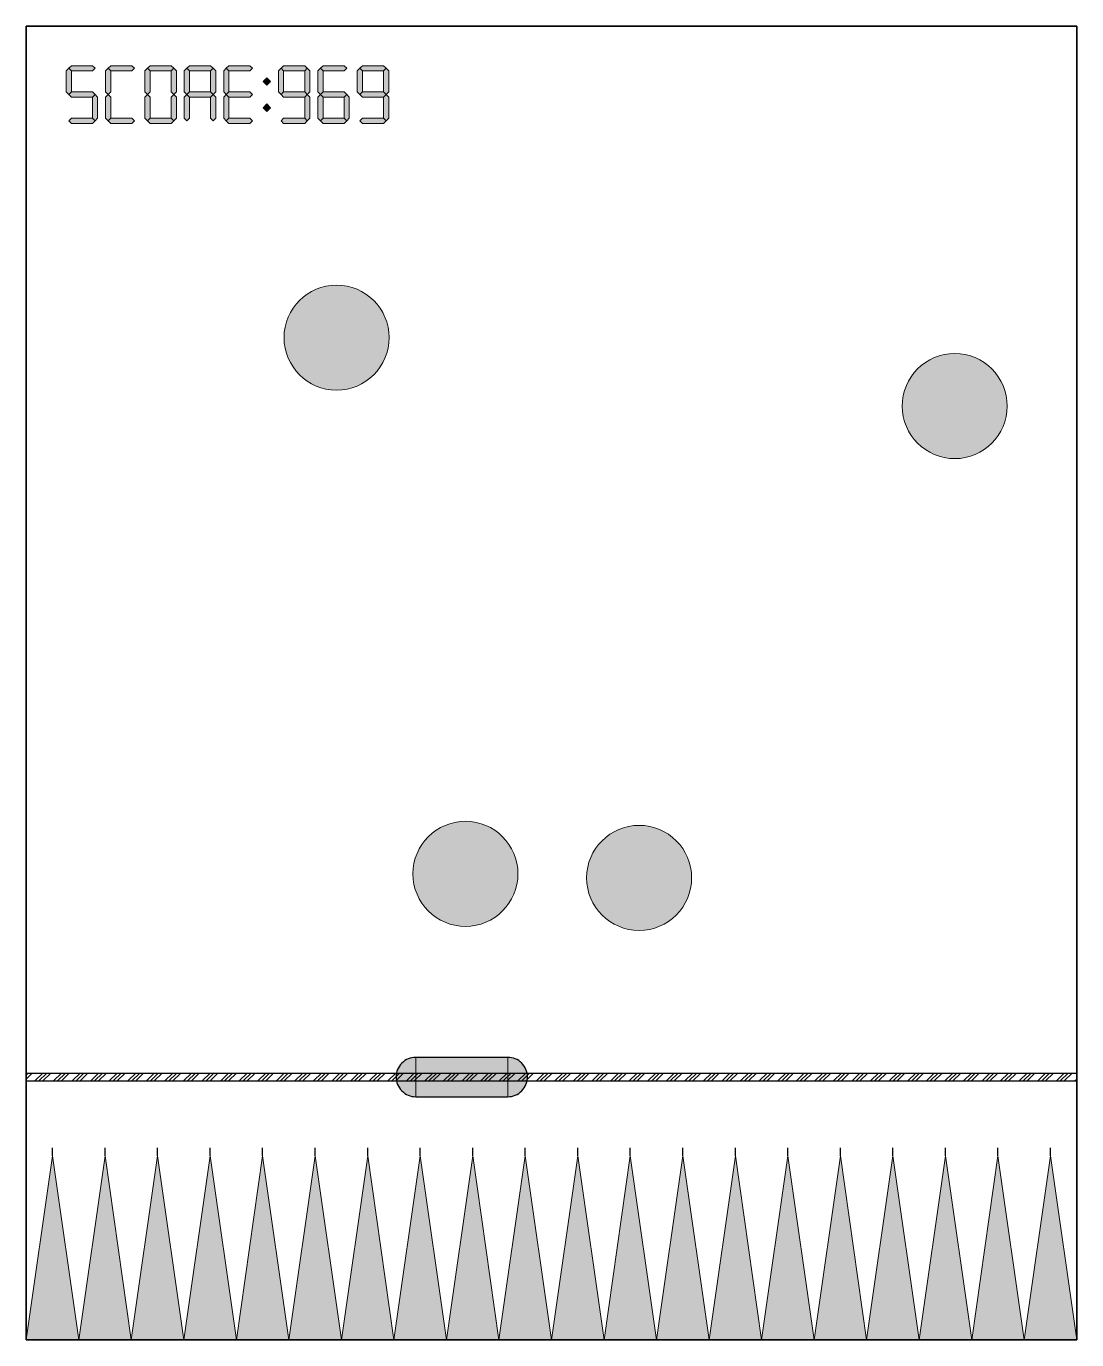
# Model space of a CAD drawing. Header units: millimetres. Extents: x -914 to 2637, y 40 to 664.
# Drawn here: x 1686 to 2086, y 40 to 540 of the extents above; entities that cross this region are included whole.
import ezdxf

# ---------------------------------------------------------------- set-up
doc = ezdxf.new("R2010")
doc.units = ezdxf.units.MM
doc.header["$MEASUREMENT"] = 0
doc.layers.get('DEFPOINTS').update_dxf_attribs({"lineweight": 9})
picture_1 = doc.add_image_def('image1.jpg', size_in_pixel=(400, 500))

msp = doc.modelspace()

# ---------------------------------------------------------------- hatches: boundary and pattern name
h = msp.add_hatch(color=256)
h.dxf.hatch_style = 1
h.set_gradient(color1=(255, 0, 255), color2=(255, 0, 0), rotation=90, tint=1, name='SPHERICAL')
h.paths.add_polyline_path([(1700.98, 514.62), (1701.98, 513.62), (1702.98, 514.62), (1702.98, 522.62), (1701.98, 523.62), (1700.98, 522.62)])
h = msp.add_hatch(color=256)
h.dxf.hatch_style = 1
h.set_gradient(color1=(255, 0, 255), color2=(255, 0, 0), rotation=90, tint=1, name='SPHERICAL')
h.paths.add_polyline_path([(1710.98, 522.62), (1711.98, 523.62), (1710.98, 524.62), (1702.98, 524.62), (1701.98, 523.62), (1702.98, 522.62)])
h = msp.add_hatch(color=256)
h.dxf.hatch_style = 1
h.set_gradient(color1=(255, 0, 255), color2=(255, 0, 0), rotation=90, tint=1, name='SPHERICAL')
h.paths.add_polyline_path([(1715.98, 514.62), (1716.98, 513.62), (1717.98, 514.62), (1717.98, 522.62), (1716.98, 523.62), (1715.98, 522.62)])
h = msp.add_hatch(color=256)
h.dxf.hatch_style = 1
h.set_gradient(color1=(255, 0, 255), color2=(255, 0, 0), rotation=90, tint=1, name='SPHERICAL')
h.paths.add_polyline_path([(1725.98, 522.62), (1726.98, 523.62), (1725.98, 524.62), (1717.98, 524.62), (1716.98, 523.62), (1717.98, 522.62)])
h = msp.add_hatch(color=256)
h.dxf.hatch_style = 1
h.set_gradient(color1=(255, 0, 255), color2=(255, 0, 0), rotation=90, tint=1, name='SPHERICAL')
h.paths.add_polyline_path([(1730.98, 514.62), (1731.98, 513.62), (1732.98, 514.62), (1732.98, 522.62), (1731.98, 523.62), (1730.98, 522.62)])
h = msp.add_hatch(color=256)
h.dxf.hatch_style = 1
h.set_gradient(color1=(255, 0, 255), color2=(255, 0, 0), rotation=90, tint=1, name='SPHERICAL')
h.paths.add_polyline_path([(1740.98, 522.62), (1741.98, 523.62), (1740.98, 524.62), (1732.98, 524.62), (1731.98, 523.62), (1732.98, 522.62)])
h = msp.add_hatch(color=256)
h.dxf.hatch_style = 1
h.set_gradient(color1=(255, 0, 255), color2=(255, 0, 0), rotation=90, tint=1, name='SPHERICAL')
h.paths.add_polyline_path([(1740.98, 514.62), (1741.98, 513.62), (1742.98, 514.62), (1742.98, 522.62), (1741.98, 523.62), (1740.98, 522.62)])
h = msp.add_hatch(color=256)
h.dxf.hatch_style = 1
h.set_gradient(color1=(255, 0, 255), color2=(255, 0, 0), rotation=90, tint=1, name='SPHERICAL')
h.paths.add_polyline_path([(1745.98, 514.62), (1746.98, 513.62), (1747.98, 514.62), (1747.98, 522.62), (1746.98, 523.62), (1745.98, 522.62)])
h = msp.add_hatch(color=256)
h.dxf.hatch_style = 1
h.set_gradient(color1=(255, 0, 255), color2=(255, 0, 0), rotation=90, tint=1, name='SPHERICAL')
h.paths.add_polyline_path([(1755.98, 522.62), (1756.98, 523.62), (1755.98, 524.62), (1747.98, 524.62), (1746.98, 523.62), (1747.98, 522.62)])
h = msp.add_hatch(color=256)
h.dxf.hatch_style = 1
h.set_gradient(color1=(255, 0, 255), color2=(255, 0, 0), rotation=90, tint=1, name='SPHERICAL')
h.paths.add_polyline_path([(1755.98, 514.62), (1756.98, 513.62), (1757.98, 514.62), (1757.98, 522.62), (1756.98, 523.62), (1755.98, 522.62)])
h = msp.add_hatch(color=256)
h.dxf.hatch_style = 1
h.set_gradient(color1=(255, 0, 255), color2=(255, 0, 0), rotation=90, tint=1, name='SPHERICAL')
h.paths.add_polyline_path([(1760.98, 514.62), (1761.98, 513.62), (1762.98, 514.62), (1762.98, 522.62), (1761.98, 523.62), (1760.98, 522.62)])
h = msp.add_hatch(color=256)
h.dxf.hatch_style = 1
h.set_gradient(color1=(255, 0, 255), color2=(255, 0, 0), rotation=90, tint=1, name='SPHERICAL')
h.paths.add_polyline_path([(1770.98, 522.62), (1771.98, 523.62), (1770.98, 524.62), (1762.98, 524.62), (1761.98, 523.62), (1762.98, 522.62)])
h = msp.add_hatch(color=256)
h.dxf.hatch_style = 1
h.set_gradient(color1=(255, 0, 255), color2=(255, 0, 0), rotation=90, tint=1, name='SPHERICAL')
h.paths.add_polyline_path([(1778.81, 518.62), (1777.39, 520.03), (1775.98, 518.62), (1777.39, 517.21)])
h = msp.add_hatch(color=256)
h.dxf.hatch_style = 1
h.set_gradient(color1=(255, 0, 255), color2=(255, 0, 0), rotation=90, tint=1, name='SPHERICAL')
h.paths.add_polyline_path([(1781.81, 514.62), (1782.81, 513.62), (1783.81, 514.62), (1783.81, 522.62), (1782.81, 523.62), (1781.81, 522.62)])
h = msp.add_hatch(color=256)
h.dxf.hatch_style = 1
h.set_gradient(color1=(255, 0, 255), color2=(255, 0, 0), rotation=90, tint=1, name='SPHERICAL')
h.paths.add_polyline_path([(1791.81, 522.62), (1792.81, 523.62), (1791.81, 524.62), (1783.81, 524.62), (1782.81, 523.62), (1783.81, 522.62)])
h = msp.add_hatch(color=256)
h.dxf.hatch_style = 1
h.set_gradient(color1=(255, 0, 255), color2=(255, 0, 0), rotation=90, tint=1, name='SPHERICAL')
h.paths.add_polyline_path([(1793.81, 522.62), (1792.81, 523.62), (1791.81, 522.62), (1791.81, 514.62), (1792.81, 513.62), (1793.81, 514.62)])
h = msp.add_hatch(color=256)
h.dxf.hatch_style = 1
h.set_gradient(color1=(255, 0, 255), color2=(255, 0, 0), rotation=90, tint=1, name='SPHERICAL')
h.paths.add_polyline_path([(1796.81, 514.62), (1797.81, 513.62), (1798.81, 514.62), (1798.81, 522.62), (1797.81, 523.62), (1796.81, 522.62)])
h = msp.add_hatch(color=256)
h.dxf.hatch_style = 1
h.set_gradient(color1=(255, 0, 255), color2=(255, 0, 0), rotation=90, tint=1, name='SPHERICAL')
h.paths.add_polyline_path([(1806.81, 522.62), (1807.81, 523.62), (1806.81, 524.62), (1798.81, 524.62), (1797.81, 523.62), (1798.81, 522.62)])
h = msp.add_hatch(color=256)
h.dxf.hatch_style = 1
h.set_gradient(color1=(255, 0, 255), color2=(255, 0, 0), rotation=90, tint=1, name='SPHERICAL')
h.paths.add_polyline_path([(1811.81, 514.62), (1812.81, 513.62), (1813.81, 514.62), (1813.81, 522.62), (1812.81, 523.62), (1811.81, 522.62)])
h = msp.add_hatch(color=256)
h.dxf.hatch_style = 1
h.set_gradient(color1=(255, 0, 255), color2=(255, 0, 0), rotation=90, tint=1, name='SPHERICAL')
h.paths.add_polyline_path([(1821.81, 522.62), (1822.81, 523.62), (1821.81, 524.62), (1813.81, 524.62), (1812.81, 523.62), (1813.81, 522.62)])
h = msp.add_hatch(color=256)
h.dxf.hatch_style = 1
h.set_gradient(color1=(255, 0, 255), color2=(255, 0, 0), rotation=90, tint=1, name='SPHERICAL')
h.paths.add_polyline_path([(1823.81, 522.62), (1822.81, 523.62), (1821.81, 522.62), (1821.81, 514.62), (1822.81, 513.62), (1823.81, 514.62)])
h = msp.add_hatch(color=256)
h.dxf.hatch_style = 1
h.set_gradient(color1=(255, 0, 255), color2=(255, 0, 0), rotation=90, tint=1, name='SPHERICAL')
h.paths.add_polyline_path([(1710.98, 512.62), (1711.98, 513.62), (1710.98, 514.62), (1702.98, 514.62), (1701.98, 513.62), (1702.98, 512.62)])
h = msp.add_hatch(color=256)
h.dxf.hatch_style = 1
h.set_gradient(color1=(255, 0, 255), color2=(255, 0, 0), rotation=90, tint=1, name='SPHERICAL')
h.paths.add_polyline_path([(1710.98, 504.62), (1711.98, 503.62), (1712.98, 504.62), (1712.98, 512.62), (1711.98, 513.62), (1710.98, 512.62)])
h = msp.add_hatch(color=256)
h.dxf.hatch_style = 1
h.set_gradient(color1=(255, 0, 255), color2=(255, 0, 0), rotation=90, tint=1, name='SPHERICAL')
h.paths.add_polyline_path([(1715.98, 504.62), (1716.98, 503.62), (1717.98, 504.62), (1717.98, 512.62), (1716.98, 513.62), (1715.98, 512.62)])
h = msp.add_hatch(color=256)
h.dxf.hatch_style = 1
h.set_gradient(color1=(255, 0, 255), color2=(255, 0, 0), rotation=90, tint=1, name='SPHERICAL')
h.paths.add_polyline_path([(1730.98, 504.62), (1731.98, 503.62), (1732.98, 504.62), (1732.98, 512.62), (1731.98, 513.62), (1730.98, 512.62)])
h = msp.add_hatch(color=256)
h.dxf.hatch_style = 1
h.set_gradient(color1=(255, 0, 255), color2=(255, 0, 0), rotation=90, tint=1, name='SPHERICAL')
h.paths.add_polyline_path([(1740.98, 504.62), (1741.98, 503.62), (1742.98, 504.62), (1742.98, 512.62), (1741.98, 513.62), (1740.98, 512.62)])
h = msp.add_hatch(color=256)
h.dxf.hatch_style = 1
h.set_gradient(color1=(255, 0, 255), color2=(255, 0, 0), rotation=90, tint=1, name='SPHERICAL')
h.paths.add_polyline_path([(1745.98, 504.62), (1746.98, 503.62), (1747.98, 504.62), (1747.98, 512.62), (1746.98, 513.62), (1745.98, 512.62)])
h = msp.add_hatch(color=256)
h.dxf.hatch_style = 1
h.set_gradient(color1=(255, 0, 255), color2=(255, 0, 0), rotation=90, tint=1, name='SPHERICAL')
h.paths.add_polyline_path([(1755.98, 512.62), (1756.98, 513.62), (1755.98, 514.62), (1747.98, 514.62), (1746.98, 513.62), (1747.98, 512.62)])
h = msp.add_hatch(color=256)
h.dxf.hatch_style = 1
h.set_gradient(color1=(255, 0, 255), color2=(255, 0, 0), rotation=90, tint=1, name='SPHERICAL')
h.paths.add_polyline_path([(1755.98, 504.62), (1756.98, 503.62), (1757.98, 504.62), (1757.98, 512.62), (1756.98, 513.62), (1755.98, 512.62)])
h = msp.add_hatch(color=256)
h.dxf.hatch_style = 1
h.set_gradient(color1=(255, 0, 255), color2=(255, 0, 0), rotation=90, tint=1, name='SPHERICAL')
h.paths.add_polyline_path([(1760.98, 504.62), (1761.98, 503.62), (1762.98, 504.62), (1762.98, 512.62), (1761.98, 513.62), (1760.98, 512.62)])
h = msp.add_hatch(color=256)
h.dxf.hatch_style = 1
h.set_gradient(color1=(255, 0, 255), color2=(255, 0, 0), rotation=90, tint=1, name='SPHERICAL')
h.paths.add_polyline_path([(1770.98, 512.62), (1771.98, 513.62), (1770.98, 514.62), (1762.98, 514.62), (1761.98, 513.62), (1762.98, 512.62)])
h = msp.add_hatch(color=256)
h.dxf.hatch_style = 1
h.set_gradient(color1=(255, 0, 255), color2=(255, 0, 0), rotation=90, tint=1, name='SPHERICAL')
h.paths.add_polyline_path([(1777.39, 510.03), (1775.98, 508.62), (1777.39, 507.21), (1778.81, 508.62)])
h = msp.add_hatch(color=256)
h.dxf.hatch_style = 1
h.set_gradient(color1=(255, 0, 255), color2=(255, 0, 0), rotation=90, tint=1, name='SPHERICAL')
h.paths.add_polyline_path([(1791.81, 512.62), (1792.81, 513.62), (1791.81, 514.62), (1783.81, 514.62), (1782.81, 513.62), (1783.81, 512.62)])
h = msp.add_hatch(color=256)
h.dxf.hatch_style = 1
h.set_gradient(color1=(255, 0, 255), color2=(255, 0, 0), rotation=90, tint=1, name='SPHERICAL')
h.paths.add_polyline_path([(1793.81, 512.62), (1792.81, 513.62), (1791.81, 512.62), (1791.81, 504.62), (1792.81, 503.62), (1793.81, 504.62)])
h = msp.add_hatch(color=256)
h.dxf.hatch_style = 1
h.set_gradient(color1=(255, 0, 255), color2=(255, 0, 0), rotation=90, tint=1, name='SPHERICAL')
h.paths.add_polyline_path([(1796.81, 504.62), (1797.81, 503.62), (1798.81, 504.62), (1798.81, 512.62), (1797.81, 513.62), (1796.81, 512.62)])
h = msp.add_hatch(color=256)
h.dxf.hatch_style = 1
h.set_gradient(color1=(255, 0, 255), color2=(255, 0, 0), rotation=90, tint=1, name='SPHERICAL')
h.paths.add_polyline_path([(1806.81, 512.62), (1807.81, 513.62), (1806.81, 514.62), (1798.81, 514.62), (1797.81, 513.62), (1798.81, 512.62)])
h = msp.add_hatch(color=256)
h.dxf.hatch_style = 1
h.set_gradient(color1=(255, 0, 255), color2=(255, 0, 0), rotation=90, tint=1, name='SPHERICAL')
h.paths.add_polyline_path([(1808.81, 512.62), (1807.81, 513.62), (1806.81, 512.62), (1806.81, 504.62), (1807.81, 503.62), (1808.81, 504.62)])
h = msp.add_hatch(color=256)
h.dxf.hatch_style = 1
h.set_gradient(color1=(255, 0, 255), color2=(255, 0, 0), rotation=90, tint=1, name='SPHERICAL')
h.paths.add_polyline_path([(1821.81, 512.62), (1822.81, 513.62), (1821.81, 514.62), (1813.81, 514.62), (1812.81, 513.62), (1813.81, 512.62)])
h = msp.add_hatch(color=256)
h.dxf.hatch_style = 1
h.set_gradient(color1=(255, 0, 255), color2=(255, 0, 0), rotation=90, tint=1, name='SPHERICAL')
h.paths.add_polyline_path([(1823.81, 512.62), (1822.81, 513.62), (1821.81, 512.62), (1821.81, 504.62), (1822.81, 503.62), (1823.81, 504.62)])
h = msp.add_hatch(color=256)
h.dxf.hatch_style = 1
h.set_gradient(color1=(255, 0, 255), color2=(255, 0, 0), rotation=90, tint=1, name='SPHERICAL')
h.paths.add_polyline_path([(1710.98, 502.62), (1711.98, 503.62), (1710.98, 504.62), (1702.98, 504.62), (1701.98, 503.62), (1702.98, 502.62)])
h = msp.add_hatch(color=256)
h.dxf.hatch_style = 1
h.set_gradient(color1=(255, 0, 255), color2=(255, 0, 0), rotation=90, tint=1, name='SPHERICAL')
h.paths.add_polyline_path([(1725.98, 502.62), (1726.98, 503.62), (1725.98, 504.62), (1717.98, 504.62), (1716.98, 503.62), (1717.98, 502.62)])
h = msp.add_hatch(color=256)
h.dxf.hatch_style = 1
h.set_gradient(color1=(255, 0, 255), color2=(255, 0, 0), rotation=90, tint=1, name='SPHERICAL')
h.paths.add_polyline_path([(1740.98, 502.62), (1741.98, 503.62), (1740.98, 504.62), (1732.98, 504.62), (1731.98, 503.62), (1732.98, 502.62)])
h = msp.add_hatch(color=256)
h.dxf.hatch_style = 1
h.set_gradient(color1=(255, 0, 255), color2=(255, 0, 0), rotation=90, tint=1, name='SPHERICAL')
h.paths.add_polyline_path([(1770.98, 502.62), (1771.98, 503.62), (1770.98, 504.62), (1762.98, 504.62), (1761.98, 503.62), (1762.98, 502.62)])
h = msp.add_hatch(color=256)
h.dxf.hatch_style = 1
h.set_gradient(color1=(255, 0, 255), color2=(255, 0, 0), rotation=90, tint=1, name='SPHERICAL')
h.paths.add_polyline_path([(1791.81, 502.62), (1792.81, 503.62), (1791.81, 504.62), (1783.81, 504.62), (1782.81, 503.62), (1783.81, 502.62)])
h = msp.add_hatch(color=256)
h.dxf.hatch_style = 1
h.set_gradient(color1=(255, 0, 255), color2=(255, 0, 0), rotation=90, tint=1, name='SPHERICAL')
h.paths.add_polyline_path([(1806.81, 502.62), (1807.81, 503.62), (1806.81, 504.62), (1798.81, 504.62), (1797.81, 503.62), (1798.81, 502.62)])
h = msp.add_hatch(color=256)
h.dxf.hatch_style = 1
h.set_gradient(color1=(255, 0, 255), color2=(255, 0, 0), rotation=90, tint=1, name='SPHERICAL')
h.paths.add_polyline_path([(1821.81, 502.62), (1822.81, 503.62), (1821.81, 504.62), (1813.81, 504.62), (1812.81, 503.62), (1813.81, 502.62)])
h = msp.add_hatch(color=256)
h.dxf.hatch_style = 1
h.set_gradient(color1=(0, 0, 255), rotation=90, tint=1, name='SPHERICAL')
h.paths.add_polyline_path([(1823.96, 421.1, 1), (1783.96, 421.1, 1)])
h = msp.add_hatch(color=256)
h.dxf.hatch_style = 1
h.set_gradient(color1=(255, 0, 0), rotation=90, tint=1, name='SPHERICAL')
h.paths.add_polyline_path([(2059.34, 395.04, 1), (2019.34, 395.04, 1)])
h = msp.add_hatch(color=256)
h.dxf.hatch_style = 1
h.set_gradient(color1=(255, 0, 255), rotation=90, tint=1, name='SPHERICAL')
h.paths.add_polyline_path([(1873.03, 216.97, 1), (1833.03, 216.97, 1)])
h = msp.add_hatch(color=256)
h.dxf.hatch_style = 1
h.set_gradient(color1=(255, 0, 0), rotation=90, tint=1, name='SPHERICAL')
h.paths.add_polyline_path([(1939.17, 215.43, 1), (1899.17, 215.43, 1)])
h = msp.add_hatch(color=256)
h.dxf.hatch_style = 1
h.set_gradient(color1=(255, 0, 0), tint=1, name='SPHERICAL')
h.paths.add_polyline_path([(1834.14, 147.12, 0.414214), (1826.64, 139.62), (1834.14, 139.62)])
h.paths.add_polyline_path([(1834.14, 147.12), (1834.14, 139.62), (1841.64, 139.62, 0.414214)])
h.paths.add_polyline_path([(1834.14, 139.62), (1826.64, 139.62, 0.414214), (1834.14, 132.12)])
h.paths.add_polyline_path([(1841.64, 139.62), (1834.14, 139.62), (1834.14, 132.12, 0.414214)])
h = msp.add_hatch(color=256)
h.dxf.hatch_style = 1
h.set_gradient(color1=(255, 0, 0), rotation=90, tint=1, name='CYLINDER')
h.paths.add_polyline_path([(1834.14, 147.12), (1834.14, 132.12), (1869.14, 132.12), (1869.14, 147.12)])
h = msp.add_hatch(color=256)
h.dxf.hatch_style = 1
h.set_gradient(color1=(255, 0, 0), tint=1, name='SPHERICAL')
h.paths.add_polyline_path([(1869.14, 147.12, -0.414214), (1876.64, 139.62), (1869.14, 139.62)])
h.paths.add_polyline_path([(1869.14, 147.12), (1869.14, 139.62), (1861.64, 139.62, -0.414214)])
h.paths.add_polyline_path([(1869.14, 139.62), (1876.64, 139.62, -0.414214), (1869.14, 132.12)])
h.paths.add_polyline_path([(1861.64, 139.62), (1869.14, 139.62), (1869.14, 132.12, -0.414214)])
h = msp.add_hatch()
h.set_pattern_fill('GOST_GROUND', color=256, scale=0.5)
h.set_pattern_definition([(45, (1650, 1e-14), (7.07107, 0), [10]), (45, (1651.5, 1e-14), (7.07107, 0), [10]), (45, (1653, 1e-14), (7.07107, 0), [10])])
h.paths.add_polyline_path([(2085.8, 141.12), (1685.8, 141.12), (1685.8, 138.12), (2085.8, 138.12)])
h = msp.add_hatch(color=256)
h.dxf.hatch_style = 1
h.set_gradient(color1=(225, 223, 219), color2=(91, 91, 91), tint=1, name='INVCYLINDER')
h.paths.add_polyline_path([(1705.8, 39.62), (1695.8, 109.62), (1685.8, 39.62)])
h = msp.add_hatch(color=256)
h.dxf.hatch_style = 1
h.set_gradient(color1=(225, 223, 219), color2=(91, 91, 91), tint=1, name='INVCYLINDER')
h.paths.add_polyline_path([(1725.8, 39.62), (1715.8, 109.62), (1705.8, 39.62)])
h = msp.add_hatch(color=256)
h.dxf.hatch_style = 1
h.set_gradient(color1=(225, 223, 219), color2=(91, 91, 91), tint=1, name='INVCYLINDER')
h.paths.add_polyline_path([(1745.8, 39.62), (1735.8, 109.62), (1725.8, 39.62)])
h = msp.add_hatch(color=256)
h.dxf.hatch_style = 1
h.set_gradient(color1=(225, 223, 219), color2=(91, 91, 91), tint=1, name='INVCYLINDER')
h.paths.add_polyline_path([(1765.8, 39.62), (1755.8, 109.62), (1745.8, 39.62)])
h = msp.add_hatch(color=256)
h.dxf.hatch_style = 1
h.set_gradient(color1=(225, 223, 219), color2=(91, 91, 91), tint=1, name='INVCYLINDER')
h.paths.add_polyline_path([(1785.8, 39.62), (1775.8, 109.62), (1765.8, 39.62)])
h = msp.add_hatch(color=256)
h.dxf.hatch_style = 1
h.set_gradient(color1=(225, 223, 219), color2=(91, 91, 91), tint=1, name='INVCYLINDER')
h.paths.add_polyline_path([(1805.8, 39.62), (1795.8, 109.62), (1785.8, 39.62)])
h = msp.add_hatch(color=256)
h.dxf.hatch_style = 1
h.set_gradient(color1=(225, 223, 219), color2=(91, 91, 91), tint=1, name='INVCYLINDER')
h.paths.add_polyline_path([(1825.8, 39.62), (1815.8, 109.62), (1805.8, 39.62)])
h = msp.add_hatch(color=256)
h.dxf.hatch_style = 1
h.set_gradient(color1=(225, 223, 219), color2=(91, 91, 91), tint=1, name='INVCYLINDER')
h.paths.add_polyline_path([(1845.8, 39.62), (1835.8, 109.62), (1825.8, 39.62)])
h = msp.add_hatch(color=256)
h.dxf.hatch_style = 1
h.set_gradient(color1=(225, 223, 219), color2=(91, 91, 91), tint=1, name='INVCYLINDER')
h.paths.add_polyline_path([(1865.8, 39.62), (1855.8, 109.62), (1845.8, 39.62)])
h = msp.add_hatch(color=256)
h.dxf.hatch_style = 1
h.set_gradient(color1=(225, 223, 219), color2=(91, 91, 91), tint=1, name='INVCYLINDER')
h.paths.add_polyline_path([(1885.8, 39.62), (1875.8, 109.62), (1865.8, 39.62)])
h = msp.add_hatch(color=256)
h.dxf.hatch_style = 1
h.set_gradient(color1=(225, 223, 219), color2=(91, 91, 91), tint=1, name='INVCYLINDER')
h.paths.add_polyline_path([(1905.8, 39.62), (1895.8, 109.62), (1885.8, 39.62)])
h = msp.add_hatch(color=256)
h.dxf.hatch_style = 1
h.set_gradient(color1=(225, 223, 219), color2=(91, 91, 91), tint=1, name='INVCYLINDER')
h.paths.add_polyline_path([(1925.8, 39.62), (1915.8, 109.62), (1905.8, 39.62)])
h = msp.add_hatch(color=256)
h.dxf.hatch_style = 1
h.set_gradient(color1=(225, 223, 219), color2=(91, 91, 91), tint=1, name='INVCYLINDER')
h.paths.add_polyline_path([(1945.8, 39.62), (1935.8, 109.62), (1925.8, 39.62)])
h = msp.add_hatch(color=256)
h.dxf.hatch_style = 1
h.set_gradient(color1=(225, 223, 219), color2=(91, 91, 91), tint=1, name='INVCYLINDER')
h.paths.add_polyline_path([(1965.8, 39.62), (1955.8, 109.62), (1945.8, 39.62)])
h = msp.add_hatch(color=256)
h.dxf.hatch_style = 1
h.set_gradient(color1=(225, 223, 219), color2=(91, 91, 91), tint=1, name='INVCYLINDER')
h.paths.add_polyline_path([(1985.8, 39.62), (1975.8, 109.62), (1965.8, 39.62)])
h = msp.add_hatch(color=256)
h.dxf.hatch_style = 1
h.set_gradient(color1=(225, 223, 219), color2=(91, 91, 91), tint=1, name='INVCYLINDER')
h.paths.add_polyline_path([(2005.8, 39.62), (1995.8, 109.62), (1985.8, 39.62)])
h = msp.add_hatch(color=256)
h.dxf.hatch_style = 1
h.set_gradient(color1=(225, 223, 219), color2=(91, 91, 91), tint=1, name='INVCYLINDER')
h.paths.add_polyline_path([(2025.8, 39.62), (2015.8, 109.62), (2005.8, 39.62)])
h = msp.add_hatch(color=256)
h.dxf.hatch_style = 1
h.set_gradient(color1=(225, 223, 219), color2=(91, 91, 91), tint=1, name='INVCYLINDER')
h.paths.add_polyline_path([(2045.8, 39.62), (2035.8, 109.62), (2025.8, 39.62)])
h = msp.add_hatch(color=256)
h.dxf.hatch_style = 1
h.set_gradient(color1=(225, 223, 219), color2=(91, 91, 91), tint=1, name='INVCYLINDER')
h.paths.add_polyline_path([(2065.8, 39.62), (2055.8, 109.62), (2045.8, 39.62)])
h = msp.add_hatch(color=256)
h.dxf.hatch_style = 1
h.set_gradient(color1=(225, 223, 219), color2=(91, 91, 91), tint=1, name='INVCYLINDER')
h.paths.add_polyline_path([(2085.8, 39.62), (2075.8, 109.62), (2065.8, 39.62)])

# ---------------------------------------------------------------- linework, layer by layer
for p, q in [((1685.8, 141.12), (2085.8, 141.12)), ((1685.8, 138.12), (2085.8, 138.12)), ((1695.8, 109.62), (1695.8, 112.62)), ((1715.8, 109.62), (1715.8, 112.62)), ((1735.8, 109.62), (1735.8, 112.62)), ((1755.8, 109.62), (1755.8, 112.62)), ((1775.8, 109.62), (1775.8, 112.62)), ((1795.8, 109.62), (1795.8, 112.62)), ((1815.8, 109.62), (1815.8, 112.62)), ((1835.8, 109.62), (1835.8, 112.62)), ((1855.8, 109.62), (1855.8, 112.62)), ((1875.8, 109.62), (1875.8, 112.62)), ((1895.8, 109.62), (1895.8, 112.62)), ((1915.8, 109.62), (1915.8, 112.62)), ((1935.8, 109.62), (1935.8, 112.62)), ((1955.8, 109.62), (1955.8, 112.62)), ((1975.8, 109.62), (1975.8, 112.62)), ((1995.8, 109.62), (1995.8, 112.62)), ((2015.8, 109.62), (2015.8, 112.62)), ((2035.8, 109.62), (2035.8, 112.62)), ((2055.8, 109.62), (2055.8, 112.62)), ((2075.8, 109.62), (2075.8, 112.62))]:
    msp.add_line(p, q)
msp.add_lwpolyline([(1685.8, 39.62), (2085.8, 39.62), (2085.8, 539.62), (1685.8, 539.62)], close=True)
msp.add_lwpolyline([(1834.14, 132.12), (1869.14, 132.12, 0.414214), (1876.64, 139.62), (1876.64, 139.62, 0.414214), (1869.14, 147.12), (1834.14, 147.12, 0.414214), (1826.64, 139.62), (1826.64, 139.62, 0.414214)], format="xyb", close=True)
at = {"layer": 'DEFPOINTS'}
for points in [[(1702.98, 514.62), (1702.98, 522.62), (1701.98, 523.62), (1700.98, 522.62), (1700.98, 514.62), (1701.98, 513.62)], [(1710.98, 524.62), (1702.98, 524.62), (1701.98, 523.62), (1702.98, 522.62), (1710.98, 522.62), (1711.98, 523.62)], [(1717.98, 514.62), (1717.98, 522.62), (1716.98, 523.62), (1715.98, 522.62), (1715.98, 514.62), (1716.98, 513.62)], [(1725.98, 524.62), (1717.98, 524.62), (1716.98, 523.62), (1717.98, 522.62), (1725.98, 522.62), (1726.98, 523.62)], [(1732.98, 514.62), (1732.98, 522.62), (1731.98, 523.62), (1730.98, 522.62), (1730.98, 514.62), (1731.98, 513.62)], [(1740.98, 524.62), (1732.98, 524.62), (1731.98, 523.62), (1732.98, 522.62), (1740.98, 522.62), (1741.98, 523.62)], [(1742.98, 514.62), (1742.98, 522.62), (1741.98, 523.62), (1740.98, 522.62), (1740.98, 514.62), (1741.98, 513.62)], [(1747.98, 514.62), (1747.98, 522.62), (1746.98, 523.62), (1745.98, 522.62), (1745.98, 514.62), (1746.98, 513.62)], [(1755.98, 524.62), (1747.98, 524.62), (1746.98, 523.62), (1747.98, 522.62), (1755.98, 522.62), (1756.98, 523.62)], [(1757.98, 514.62), (1757.98, 522.62), (1756.98, 523.62), (1755.98, 522.62), (1755.98, 514.62), (1756.98, 513.62)], [(1762.98, 514.62), (1762.98, 522.62), (1761.98, 523.62), (1760.98, 522.62), (1760.98, 514.62), (1761.98, 513.62)], [(1770.98, 524.62), (1762.98, 524.62), (1761.98, 523.62), (1762.98, 522.62), (1770.98, 522.62), (1771.98, 523.62)], [(1775.98, 518.62), (1777.39, 520.03), (1778.81, 518.62), (1777.39, 517.21)], [(1783.81, 514.62), (1783.81, 522.62), (1782.81, 523.62), (1781.81, 522.62), (1781.81, 514.62), (1782.81, 513.62)], [(1783.81, 524.62), (1791.81, 524.62), (1792.81, 523.62), (1791.81, 522.62), (1783.81, 522.62), (1782.81, 523.62)], [(1791.81, 514.62), (1791.81, 522.62), (1792.81, 523.62), (1793.81, 522.62), (1793.81, 514.62), (1792.81, 513.62)], [(1798.81, 514.62), (1798.81, 522.62), (1797.81, 523.62), (1796.81, 522.62), (1796.81, 514.62), (1797.81, 513.62)], [(1798.81, 524.62), (1806.81, 524.62), (1807.81, 523.62), (1806.81, 522.62), (1798.81, 522.62), (1797.81, 523.62)], [(1813.81, 514.62), (1813.81, 522.62), (1812.81, 523.62), (1811.81, 522.62), (1811.81, 514.62), (1812.81, 513.62)], [(1813.81, 524.62), (1821.81, 524.62), (1822.81, 523.62), (1821.81, 522.62), (1813.81, 522.62), (1812.81, 523.62)], [(1821.81, 514.62), (1821.81, 522.62), (1822.81, 523.62), (1823.81, 522.62), (1823.81, 514.62), (1822.81, 513.62)], [(1710.98, 514.62), (1702.98, 514.62), (1701.98, 513.62), (1702.98, 512.62), (1710.98, 512.62), (1711.98, 513.62)], [(1712.98, 504.62), (1712.98, 512.62), (1711.98, 513.62), (1710.98, 512.62), (1710.98, 504.62), (1711.98, 503.62)], [(1717.98, 504.62), (1717.98, 512.62), (1716.98, 513.62), (1715.98, 512.62), (1715.98, 504.62), (1716.98, 503.62)], [(1732.98, 504.62), (1732.98, 512.62), (1731.98, 513.62), (1730.98, 512.62), (1730.98, 504.62), (1731.98, 503.62)], [(1742.98, 504.62), (1742.98, 512.62), (1741.98, 513.62), (1740.98, 512.62), (1740.98, 504.62), (1741.98, 503.62)], [(1747.98, 504.62), (1747.98, 512.62), (1746.98, 513.62), (1745.98, 512.62), (1745.98, 504.62), (1746.98, 503.62)], [(1755.98, 514.62), (1747.98, 514.62), (1746.98, 513.62), (1747.98, 512.62), (1755.98, 512.62), (1756.98, 513.62)], [(1757.98, 504.62), (1757.98, 512.62), (1756.98, 513.62), (1755.98, 512.62), (1755.98, 504.62), (1756.98, 503.62)], [(1762.98, 504.62), (1762.98, 512.62), (1761.98, 513.62), (1760.98, 512.62), (1760.98, 504.62), (1761.98, 503.62)], [(1770.98, 514.62), (1762.98, 514.62), (1761.98, 513.62), (1762.98, 512.62), (1770.98, 512.62), (1771.98, 513.62)], [(1775.98, 508.62), (1777.39, 507.21), (1778.81, 508.62), (1777.39, 510.03)], [(1783.81, 514.62), (1791.81, 514.62), (1792.81, 513.62), (1791.81, 512.62), (1783.81, 512.62), (1782.81, 513.62)], [(1791.81, 504.62), (1791.81, 512.62), (1792.81, 513.62), (1793.81, 512.62), (1793.81, 504.62), (1792.81, 503.62)], [(1798.81, 504.62), (1798.81, 512.62), (1797.81, 513.62), (1796.81, 512.62), (1796.81, 504.62), (1797.81, 503.62)], [(1798.81, 514.62), (1806.81, 514.62), (1807.81, 513.62), (1806.81, 512.62), (1798.81, 512.62), (1797.81, 513.62)], [(1806.81, 504.62), (1806.81, 512.62), (1807.81, 513.62), (1808.81, 512.62), (1808.81, 504.62), (1807.81, 503.62)], [(1813.81, 514.62), (1821.81, 514.62), (1822.81, 513.62), (1821.81, 512.62), (1813.81, 512.62), (1812.81, 513.62)], [(1821.81, 504.62), (1821.81, 512.62), (1822.81, 513.62), (1823.81, 512.62), (1823.81, 504.62), (1822.81, 503.62)], [(1710.98, 504.62), (1702.98, 504.62), (1701.98, 503.62), (1702.98, 502.62), (1710.98, 502.62), (1711.98, 503.62)], [(1725.98, 504.62), (1717.98, 504.62), (1716.98, 503.62), (1717.98, 502.62), (1725.98, 502.62), (1726.98, 503.62)], [(1740.98, 504.62), (1732.98, 504.62), (1731.98, 503.62), (1732.98, 502.62), (1740.98, 502.62), (1741.98, 503.62)], [(1770.98, 504.62), (1762.98, 504.62), (1761.98, 503.62), (1762.98, 502.62), (1770.98, 502.62), (1771.98, 503.62)], [(1783.81, 504.62), (1791.81, 504.62), (1792.81, 503.62), (1791.81, 502.62), (1783.81, 502.62), (1782.81, 503.62)], [(1798.81, 504.62), (1806.81, 504.62), (1807.81, 503.62), (1806.81, 502.62), (1798.81, 502.62), (1797.81, 503.62)], [(1813.81, 504.62), (1821.81, 504.62), (1822.81, 503.62), (1821.81, 502.62), (1813.81, 502.62), (1812.81, 503.62)], [(1705.8, 39.62), (1695.8, 109.62), (1685.8, 39.62)], [(1725.8, 39.62), (1715.8, 109.62), (1705.8, 39.62)], [(1745.8, 39.62), (1735.8, 109.62), (1725.8, 39.62)], [(1765.8, 39.62), (1755.8, 109.62), (1745.8, 39.62)], [(1785.8, 39.62), (1775.8, 109.62), (1765.8, 39.62)], [(1805.8, 39.62), (1795.8, 109.62), (1785.8, 39.62)], [(1825.8, 39.62), (1815.8, 109.62), (1805.8, 39.62)], [(1845.8, 39.62), (1835.8, 109.62), (1825.8, 39.62)], [(1865.8, 39.62), (1855.8, 109.62), (1845.8, 39.62)], [(1885.8, 39.62), (1875.8, 109.62), (1865.8, 39.62)], [(1905.8, 39.62), (1895.8, 109.62), (1885.8, 39.62)], [(1925.8, 39.62), (1915.8, 109.62), (1905.8, 39.62)], [(1945.8, 39.62), (1935.8, 109.62), (1925.8, 39.62)], [(1965.8, 39.62), (1955.8, 109.62), (1945.8, 39.62)], [(1985.8, 39.62), (1975.8, 109.62), (1965.8, 39.62)], [(2005.8, 39.62), (1995.8, 109.62), (1985.8, 39.62)], [(2025.8, 39.62), (2015.8, 109.62), (2005.8, 39.62)], [(2045.8, 39.62), (2035.8, 109.62), (2025.8, 39.62)], [(2065.8, 39.62), (2055.8, 109.62), (2045.8, 39.62)], [(2085.8, 39.62), (2075.8, 109.62), (2065.8, 39.62)]]:
    msp.add_lwpolyline(points, close=True, dxfattribs=at)
for points in [[(1834.14, 132.12), (1834.14, 147.12)], [(1869.14, 132.12), (1869.14, 147.12)]]:
    msp.add_lwpolyline(points, dxfattribs=at)
for centre in [(1803.96, 421.1), (2039.34, 395.04), (1853.03, 216.97), (1919.17, 215.43)]:
    msp.add_circle(centre, 20, dxfattribs=at)

# ---------------------------------------------------------------- pictures from other files: only their frames are drawn
image = msp.add_image(picture_1, insert=(1685.8, 39.62), size_in_units=(400, 500))
image.dxf.flags = 7

doc.saveas('drawing.dxf')
